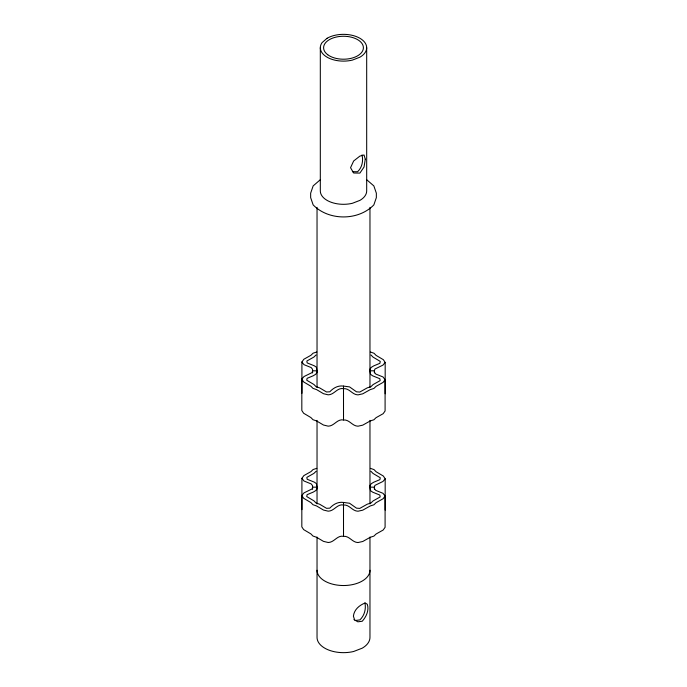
<?xml version="1.0" encoding="UTF-8"?>
<svg xmlns="http://www.w3.org/2000/svg" width="687" height="687" viewBox="0 0 687 687"><rect width="100%" height="100%" fill="white"/><g stroke="black" fill="none" stroke-linecap="round" stroke-linejoin="round"><path stroke-width="1.03" d="M316.784 468.345L313.092 469.53L310.936 471.626L303.86 475.602L301.911 478.315L303.98 481.003L311.168 483.906L312.542 485.649L312.594 487.169L312.104 488.912L304.023 492.871L301.825 495.525L301.825 526.852L303.645 529.6L310.91 533.911L312.963 536.04L316.595 537.286L323.474 541.365L328.18 542.498C334.286 542.49 337.145 535.036 343.517 536.324C349.417 535.731 352.216 542.481 357.996 542.541L362.753 541.493L370.216 537.303L373.908 536.109L376.064 534.014L383.14 530.046L385.089 527.324L385.089 496.005L383.02 493.318L375.832 490.415L374.458 488.672L374.406 487.152L374.896 485.408L382.977 481.45L385.175 478.787L383.355 476.039L376.09 471.737L374.037 469.607L370.405 468.354M316.784 352.002L313.092 353.187L310.936 355.282L303.86 359.249L301.911 361.972L303.98 364.66L311.168 367.562L312.542 369.305L312.594 370.825L312.104 372.569L304.023 376.528L301.825 379.181L301.825 410.508L303.645 413.256L310.91 417.567L312.963 419.697L316.595 420.942L323.474 425.021L328.18 426.155C334.286 426.146 337.145 418.684 343.517 419.98C349.417 419.388 352.216 426.138 357.996 426.198L362.753 425.15L370.216 420.959L373.908 419.766L376.064 417.67L383.14 413.703L385.089 410.981L385.089 379.662L383.02 376.965L375.832 374.072L374.458 372.32L374.406 370.8L374.896 369.065L382.977 365.098L385.175 362.444L383.355 359.696L376.09 355.385L374.037 353.264L370.405 352.01M343.517 536.324L343.5 502.446C338.116 501.613 333.375 504.258 329.812 508.148L326.54 508.328L319.661 504.241L316.029 502.996L313.968 500.866L306.711 496.555L307.115 494.674L313.289 492.081L315.651 490.647L317.033 488.861L316.501 483.682L314.345 482.154L307.158 479.26L306.84 477.371L313.916 473.395L316.072 471.299M343.517 419.98L343.5 386.094C338.116 385.27 333.375 387.915 329.812 391.796L326.54 391.976L319.661 387.897L316.029 386.652L313.968 384.522L306.711 380.212L307.115 378.331L313.289 375.737L315.651 374.303L317.033 372.517L316.501 367.339L314.345 365.81L307.158 362.908L306.84 361.018L313.916 357.051L316.072 354.956M385.089 379.662L383.14 382.376L376.064 386.352L373.908 388.447L370.216 389.632L362.753 393.823L357.996 394.879C352.216 394.81 349.417 388.061 343.517 388.653C337.145 387.365 334.286 394.819 328.18 394.827L323.474 393.703L316.595 389.615L312.963 388.37L310.91 386.24L303.645 381.929L301.825 379.181M385.089 496.005L383.14 498.719L376.064 502.695L373.908 504.79L370.216 505.976L362.753 510.166L357.996 511.222C352.216 511.154 349.417 504.413 343.517 505.005C337.145 503.708 334.286 511.162 328.18 511.171L323.474 510.046L316.595 505.958L312.963 504.713L310.91 502.583L303.645 498.281L301.825 495.525M320.271 179.754L313.152 185.911L310.653 193.167L310.653 197.641L313.152 204.898C328.721 220.939 358.279 220.939 373.848 204.898L376.347 197.641L376.347 193.167L373.848 185.911L366.729 179.754M355.514 620.473L359.894 619.914C364.479 615.509 366.205 609.034 364.934 602.877M317.033 370.817L312.594 370.825L312.594 372.912M370.971 354.981L373.032 357.111L380.289 361.422L379.885 363.303L373.711 365.896L371.349 367.322L369.967 369.117L369.967 370.817L374.406 370.8L374.406 372.895M317.033 487.16L312.594 487.169L312.594 489.264M370.971 471.325L373.032 473.455L380.289 477.766L379.885 479.646L373.711 482.24L371.349 483.674L369.967 485.46L369.967 487.16L374.406 487.152L374.406 489.238M343.5 386.094L349.546 386.893L356.51 391.822L359.773 392.054L367.244 387.863L370.928 386.678L373.084 384.583L380.16 380.607L379.842 378.717L372.655 375.815L370.499 374.295L369.967 370.817M343.5 502.446L349.546 503.245L356.51 508.165L359.773 508.397L367.244 504.206L370.928 503.021L373.084 500.926L380.16 496.95L379.842 495.061L372.655 492.167L370.499 490.638L369.967 487.16M352.362 171.681L357.566 171.75C362.204 167.396 363.389 160.93 362.04 154.91M353.942 619.562L357.841 621.812L362.221 621.254C366.248 616.832 369.357 610.245 367.279 604.234L365.14 602.997C359.335 605.204 354.106 609.687 353.401 616.162L354.638 619.966M385.175 362.444L385.175 393.771M385.175 478.787L385.175 510.115M369.967 207.371L369.967 387.52M369.967 420.384L369.967 503.88M369.967 537.062L369.967 637.364A26.467 15.286 0 0 1 362.221 648.176L353.633 651.491A26.467 15.286 0 0 1 317.033 637.364L317.033 537.062M366.686 47.738L366.686 190.926A23.186 13.388 0 0 1 359.894 200.389L352.371 203.292A23.186 13.388 0 0 1 320.314 190.926L320.314 47.738M317.033 207.371L317.033 387.52M317.033 420.384L317.033 503.88M301.911 361.972L301.911 393.299M301.911 478.315L301.911 509.642M369.967 570.244A26.467 15.286 0 0 1 343.5 585.53A26.467 15.286 0 0 1 317.033 570.244M365.278 159.204L364.067 167.001L359.894 173.098L353.65 173.012L350.55 167.705L353.65 160.99L359.894 156.095L364.067 154.979L365.278 159.204M327.106 38.266L322.083 42.611A23.186 13.388 0 0 0 327.106 57.201A23.186 13.388 0 0 0 352.371 60.104L359.894 57.201A23.186 13.388 0 0 0 359.894 38.266A23.186 13.388 0 0 0 327.106 38.266M327.716 54.728A19.897 11.481 0 0 0 361.877 52.126A19.897 11.481 0 0 0 340.907 36.351A19.897 11.481 0 0 0 327.716 54.728"/></g></svg>
